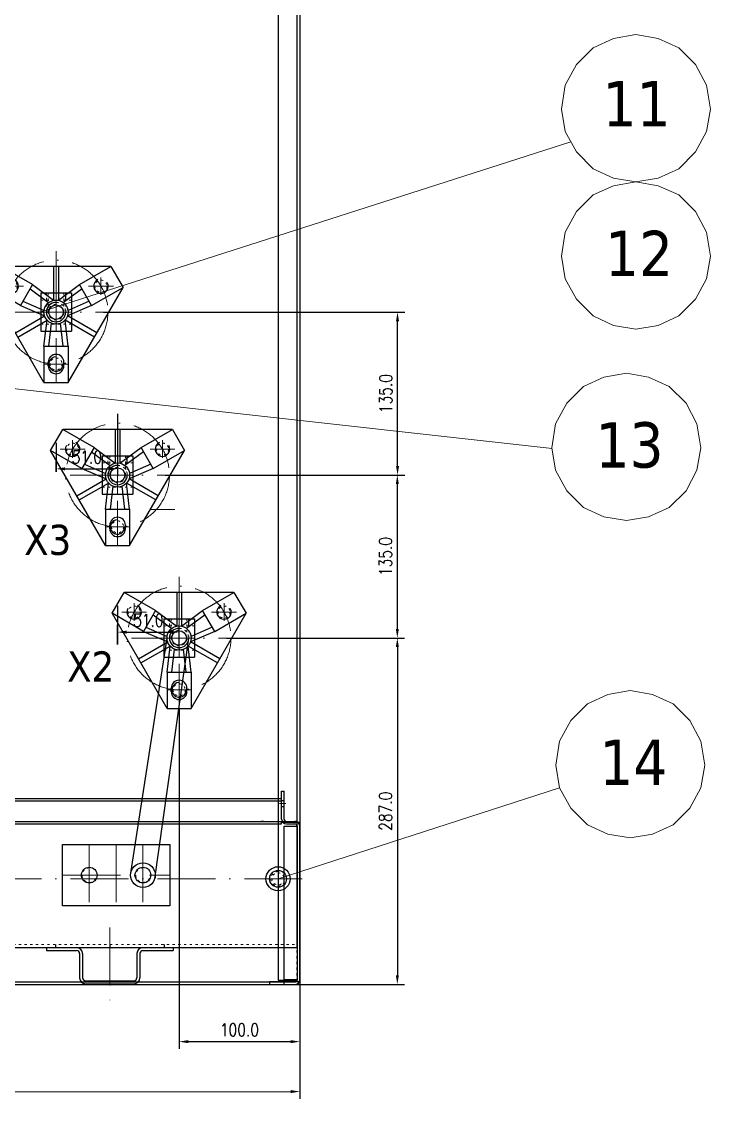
# Model space of a CAD drawing. Header units: millimetres. Extents: x 13152 to 35294, y -6229 to 14001.
# Drawn here: x 29197 to 29768, y 11257 to 12150 of the extents above; entities that cross this region are included whole.
import ezdxf

# ---------------------------------------------------------------- set-up
doc = ezdxf.new("R2010")
doc.units = ezdxf.units.MM
doc.header["$LTSCALE"] = 4
doc.linetypes.add('ACAD_ISO03W100', pattern=[1.18, 0.47, -0.71])
doc.linetypes.add('ACAD_ISO10W100', pattern=[18, 12, -3, 0, -3])
doc.layers.add('标注、文本', color=3, linetype='Continuous', lineweight=25)
doc.layers.add('铁心', color=3, linetype='Continuous', lineweight=0)
doc.styles.add('Tahoma$001', font='tahoma.ttf', dxfattribs={"height": 2.159784})
doc.styles.add('TH_GBDIM', font='romans.shx', dxfattribs={"width": 0.8, "bigfont": 'gbcbig.shx'})
doc.dimstyles.new('TH_GBDIM1', dxfattribs={"dimscale": 3, "dimtxt": 3.5, "dimasz": 2.5, "dimexe": 2, "dimexo": 0, "dimgap": 1.5, "dimtad": 1, "dimdec": 1, "dimzin": 0, "dimdsep": 46, "dimtxsty": 'TH_GBDIM', "dimcen": 2.5, "dimclrd": 3, "dimclre": 256, "dimclrt": 2, "dimadec": 0, "dimazin": 0, "dimtfac": 0.714286, "dimtdec": 1, "dimtmove": 0, "dimatfit": 3, "dimfxl": 0, "dimtzin": 0, "dimlwd": -1, "dimlwe": -1, "dimarcsym": 0})

# ---------------------------------------------------------------- blocks, each defined once
blk = doc.blocks.new('*D267')
at = {"layer": 'Defpoints', "color": 0}
for p in [(28512.43, 11355.61), (29427.43, 11356.11), (29427.48, 11263.3)]:
    blk.add_point(p, dxfattribs=at)
at = {"layer": '标注、文本'}
for p, q in [((28512.43, 11355.61), (28512.48, 11256.8)), ((29427.43, 11356.11), (29427.48, 11257.3))]:
    blk.add_line(p, q, dxfattribs=at)
at = {"layer": '标注、文本', "color": 3}
blk.add_line((28519.98, 11262.8), (29419.98, 11263.29), dxfattribs=at)
for points in [[(28519.98, 11264.05), (28519.98, 11261.55), (28512.48, 11262.8)], [(29419.98, 11264.54), (29419.98, 11262.04), (29427.48, 11263.3)]]:
    blk.add_solid(points, dxfattribs=at)
at = {"layer": '标注、文本', "color": 2, "insert": (28969.97, 11272.8), "char_height": 10.5, "attachment_point": 5, "rotation": 0.03131, "style": 'TH_GBDIM'}
blk.add_mtext('915.0', dxfattribs=at)
blk = doc.blocks.new('n123')
at = {"layer": '标注、文本'}
for p, q in [((42775.29, 10967.35), (42800.69, 10967.35)), ((42775.29, 10967.35), (42775.29, 10935.6)), ((42795.99, 10961.47), (42795.99, 10967.35)), ((42800.69, 10967.35), (42800.69, 10935.6)), ((42775.29, 10935.6), (42800.69, 10935.6))]:
    blk.add_line(p, q, dxfattribs=at)
at = {"layer": '标注、文本', "color": 2, "linetype": 'ACAD_ISO03W100', "lineweight": 18}
for p, q in [((42779.99, 10961.47), (42779.99, 10967.35)), ((42781.49, 10951.47), (42781.49, 10967.35)), ((42794.49, 10951.47), (42794.49, 10967.35)), ((42775.29, 10961.47), (42800.69, 10961.47)), ((42779.99, 10951.47), (42779.99, 10961.47)), ((42795.99, 10951.47), (42795.99, 10961.47)), ((42775.29, 10941.47), (42800.69, 10941.47))]:
    blk.add_line(p, q, dxfattribs=at)
at = {"layer": '标注、文本', "color": 1, "linetype": 'ACAD_ISO10W100', "lineweight": 18}
for p, q in [((42787.99, 10967.35), (42787.99, 10935.6)), ((42775.29, 10951.47), (42800.69, 10951.47))]:
    blk.add_line(p, q, dxfattribs=at)
at = {"layer": '标注、文本', "color": 2, "linetype": 'ACAD_ISO03W100', "lineweight": 18}
blk.add_circle((42787.99, 10951.47), 8, dxfattribs=at)
blk.add_arc((42787.99, 10951.47), 6.5, 90, 0, dxfattribs=at)
blk = doc.blocks.new('z123')
at = {"layer": '标注、文本', "color": 1, "linetype": 'ACAD_ISO10W100', "lineweight": 18}
for p, q in [((42445.42, 11148.38), (42445.42, 11039.45)), ((42397.9, 11119.25), (42418.47, 11119.25)), ((42408.18, 11126.55), (42408.18, 11111.95)), ((42472.38, 11119.25), (42492.94, 11119.25)), ((42482.66, 11126.55), (42482.66, 11111.95)), ((42406.05, 11097.75), (42484.8, 11097.75)), ((42435.14, 11054.75), (42455.7, 11054.75))]:
    blk.add_line(p, q, dxfattribs=at)
at = {"layer": '标注、文本'}
for p, q in [((42389.93, 11118.24), (42399.93, 11135.56)), ((42490.91, 11135.56), (42399.93, 11135.56)), ((42425.91, 11120.56), (42399.93, 11135.56)), ((42443.42, 11135.56), (42443.42, 11107.55)), ((42447.42, 11135.56), (42447.42, 11107.55)), ((42464.93, 11120.56), (42490.91, 11135.56)), ((42490.91, 11135.56), (42500.91, 11118.24)), ((42425.91, 11120.56), (42415.91, 11103.24)), ((42425.91, 11120.56), (42443.42, 11107.55)), ((42447.42, 11107.55), (42464.93, 11120.56)), ((42474.93, 11103.24), (42464.93, 11120.56)), ((42435.42, 11039.45), (42389.93, 11118.24)), ((42415.91, 11103.24), (42389.93, 11118.24)), ((42423.9, 11117.08), (42439.28, 11105.64)), ((42466.94, 11117.08), (42451.56, 11105.64)), ((42455.42, 11039.45), (42500.91, 11118.24)), ((42474.93, 11103.24), (42500.91, 11118.24)), ((42415.91, 11103.24), (42435.94, 11094.59)), ((42417.93, 11106.73), (42435.52, 11099.13)), ((42474.93, 11103.24), (42454.91, 11094.59)), ((42472.92, 11106.73), (42455.33, 11099.13)), ((42411.68, 11080.58), (42435.94, 11094.59)), ((42479.17, 11080.58), (42454.91, 11094.59)), ((42413.68, 11077.12), (42437.94, 11091.12)), ((42435.42, 11069.45), (42437.94, 11091.12)), ((42439.45, 11069.45), (42441.66, 11088.49)), ((42451.39, 11069.45), (42449.18, 11088.49)), ((42477.17, 11077.12), (42452.91, 11091.12)), ((42455.42, 11069.45), (42452.91, 11091.12)), ((42435.42, 11069.45), (42455.42, 11069.45)), ((42435.42, 11069.45), (42435.42, 11039.45)), ((42455.42, 11069.45), (42455.42, 11039.45)), ((42438.92, 11053.25), (42438.92, 11056.25)), ((42445.42, 11056.25), (42445.42, 11056.25)), ((42451.92, 11053.25), (42451.92, 11056.25)), ((42435.42, 11039.45), (42455.42, 11039.45))]:
    blk.add_line(p, q, dxfattribs=at)
at = {"layer": '标注、文本', "color": 1, "linetype": 'ACAD_ISO10W100', "lineweight": 18}
blk.add_circle((42445.42, 11097.75), 43, dxfattribs=at)
at = {"layer": '标注、文本', "color": 2, "linetype": 'ACAD_ISO03W100', "lineweight": 18}
for centre in [(42408.18, 11119.25), (42482.66, 11119.25), (42445.42, 11054.75)]:
    blk.add_circle(centre, 5, dxfattribs=at)
at = {"layer": '标注、文本'}
for radius in [10, 6]:
    blk.add_circle((42445.42, 11097.75), radius, dxfattribs=at)
for centre, radius, start, end in [((42408.18, 11119.25), 6, 150, 64.00063), ((42482.66, 11119.25), 6, 115.99937, 30), ((42445.42, 11097.75), 8, 90, 0), ((42445.42, 11056.25), 6.5, 0, 180), ((42445.42, 11054.75), 6, 90, 4.00063), ((42445.42, 11053.25), 6.5, 180, 0)]:
    blk.add_arc(centre, radius, start, end, dxfattribs=at)
blk.add_blockref('n123', (-342.57, 146.28), dxfattribs=at)
blk = doc.blocks.new('*D260')
at = {"layer": 'Defpoints', "color": 0}
for p in [(29327.43, 11580.81), (29427.43, 11580.81), (29427.43, 11304.68)]:
    blk.add_point(p, dxfattribs=at)
at = {"layer": '标注、文本'}
for p, q in [((29327.43, 11580.81), (29327.43, 11298.68)), ((29427.43, 11580.81), (29427.43, 11298.68))]:
    blk.add_line(p, q, dxfattribs=at)
at = {"layer": '标注、文本', "color": 3}
blk.add_line((29334.93, 11304.68), (29419.93, 11304.68), dxfattribs=at)
for points in [[(29334.93, 11305.93), (29334.93, 11303.43), (29327.43, 11304.68)], [(29419.93, 11305.93), (29419.93, 11303.43), (29427.43, 11304.68)]]:
    blk.add_solid(points, dxfattribs=at)
at = {"layer": '标注、文本', "color": 2, "insert": (29377.43, 11314.43), "char_height": 10.5, "attachment_point": 5, "style": 'TH_GBDIM'}
blk.add_mtext('100.0', dxfattribs=at)
blk = doc.blocks.new('*D261')
at = {"layer": 'Defpoints', "color": 0}
for p in [(29276.43, 11824.74), (29225.43, 11776.84), (29276.43, 11779.26)]:
    blk.add_point(p, dxfattribs=at)
at = {"layer": '标注、文本'}
for p, q in [((29276.43, 11824.74), (29276.43, 11773.26)), ((29225.43, 11776.84), (29225.43, 11785.26))]:
    blk.add_line(p, q, dxfattribs=at)
at = {"layer": '标注、文本', "color": 3}
blk.add_line((29232.93, 11779.26), (29268.93, 11779.26), dxfattribs=at)
for points in [[(29232.93, 11780.51), (29232.93, 11778.01), (29225.43, 11779.26)], [(29268.93, 11780.51), (29268.93, 11778.01), (29276.43, 11779.26)]]:
    blk.add_solid(points, dxfattribs=at)
at = {"layer": '标注、文本', "color": 2, "insert": (29250.93, 11789.01), "char_height": 10.5, "attachment_point": 5, "style": 'TH_GBDIM'}
blk.add_mtext('51.0', dxfattribs=at)
blk = doc.blocks.new('*D262')
at = {"layer": 'Defpoints', "color": 0}
for p in [(29327.43, 11643.96), (29276.43, 11633.61), (29327.43, 11633.61)]:
    blk.add_point(p, dxfattribs=at)
at = {"layer": '标注、文本'}
for p, q in [((29276.43, 11633.61), (29276.43, 11649.96)), ((29327.43, 11633.61), (29327.43, 11649.96))]:
    blk.add_line(p, q, dxfattribs=at)
at = {"layer": '标注、文本', "color": 3}
blk.add_line((29283.93, 11643.96), (29319.93, 11643.96), dxfattribs=at)
for points in [[(29283.93, 11645.21), (29283.93, 11642.71), (29276.43, 11643.96)], [(29319.93, 11645.21), (29319.93, 11642.71), (29327.43, 11643.96)]]:
    blk.add_solid(points, dxfattribs=at)
at = {"layer": '标注、文本', "color": 2, "insert": (29301.93, 11653.71), "char_height": 10.5, "attachment_point": 5, "style": 'TH_GBDIM'}
blk.add_mtext('51.0', dxfattribs=at)
blk = doc.blocks.new('*D263')
at = {"layer": 'Defpoints', "color": 0}
for p in [(29366.8, 11639.11), (29366.8, 11352.11), (29508.32, 11352.11)]:
    blk.add_point(p, dxfattribs=at)
at = {"layer": '标注、文本'}
for p, q in [((29366.8, 11639.11), (29514.32, 11639.11)), ((29366.8, 11352.11), (29514.32, 11352.11))]:
    blk.add_line(p, q, dxfattribs=at)
at = {"layer": '标注、文本', "color": 3}
blk.add_line((29508.32, 11631.61), (29508.32, 11359.61), dxfattribs=at)
for points in [[(29507.07, 11631.61), (29509.57, 11631.61), (29508.32, 11639.11)], [(29507.07, 11359.61), (29509.57, 11359.61), (29508.32, 11352.11)]]:
    blk.add_solid(points, dxfattribs=at)
at = {"layer": '标注、文本', "color": 2, "insert": (29498.57, 11495.61), "char_height": 10.5, "attachment_point": 5, "rotation": 90, "style": 'TH_GBDIM'}
blk.add_mtext('287.0', dxfattribs=at)
blk = doc.blocks.new('*D264')
at = {"layer": 'Defpoints', "color": 0}
for p in [(29315.8, 11774.11), (29508.32, 11774.11), (29366.8, 11639.11)]:
    blk.add_point(p, dxfattribs=at)
at = {"layer": '标注、文本'}
for p, q in [((29315.8, 11774.11), (29514.32, 11774.11)), ((29366.8, 11639.11), (29514.32, 11639.11))]:
    blk.add_line(p, q, dxfattribs=at)
at = {"layer": '标注、文本', "color": 3}
blk.add_line((29508.32, 11646.61), (29508.32, 11766.61), dxfattribs=at)
for points in [[(29507.07, 11766.61), (29509.57, 11766.61), (29508.32, 11774.11)], [(29507.07, 11646.61), (29509.57, 11646.61), (29508.32, 11639.11)]]:
    blk.add_solid(points, dxfattribs=at)
at = {"layer": '标注、文本', "color": 2, "insert": (29498.57, 11706.61), "char_height": 10.5, "attachment_point": 5, "rotation": 90, "style": 'TH_GBDIM'}
blk.add_mtext('135.0', dxfattribs=at)
blk = doc.blocks.new('*D265')
at = {"layer": 'Defpoints', "color": 0}
for p in [(29264.8, 11909.11), (29508.48, 11909.11), (29315.8, 11774.11)]:
    blk.add_point(p, dxfattribs=at)
at = {"layer": '标注、文本'}
for p, q in [((29264.8, 11909.11), (29514.48, 11909.11)), ((29315.8, 11774.11), (29514.48, 11774.11))]:
    blk.add_line(p, q, dxfattribs=at)
at = {"layer": '标注、文本', "color": 3}
blk.add_line((29508.48, 11781.61), (29508.48, 11901.61), dxfattribs=at)
for points in [[(29507.23, 11901.61), (29509.73, 11901.61), (29508.48, 11909.11)], [(29507.23, 11781.61), (29509.73, 11781.61), (29508.48, 11774.11)]]:
    blk.add_solid(points, dxfattribs=at)
at = {"layer": '标注、文本', "color": 2, "insert": (29498.73, 11841.61), "char_height": 10.5, "attachment_point": 5, "rotation": 90, "style": 'TH_GBDIM'}
blk.add_mtext('135.0', dxfattribs=at)

msp = doc.modelspace()

# ---------------------------------------------------------------- linework, layer by layer
at = {"layer": '标注、文本'}
for p, q in [((29409.43, 12234.11), (29409.43, 11355.61)), ((29424.93, 12234.61), (29424.93, 11382.61)), ((29427.43, 12234.61), (29427.43, 11355.61)), ((29225.43, 11800.81), (29225.43, 11776.84)), ((29276.43, 11665.81), (29276.43, 11633.61)), ((29287.25, 11442.63), (29317.43, 11639.11)), ((29307.21, 11439.61), (29335.43, 11639.11)), ((29412.43, 11512.11), (29414.43, 11512.11)), ((29412.43, 11489.11), (29412.43, 11512.11)), ((29414.43, 11489.11), (29414.43, 11512.11)), ((28527.43, 11506.11), (29412.43, 11506.11)), ((28527.43, 11504.11), (29412.43, 11504.11)), ((29412.43, 11504.61), (29414.43, 11504.61)), ((29412.43, 11499.61), (29414.43, 11499.61)), ((28522.43, 11487.11), (29417.43, 11487.11)), ((28527.43, 11487.11), (29412.43, 11487.11)), ((28527.43, 11485.11), (29412.43, 11485.11)), ((29397.39, 11487.11), (29395.39, 11487.11)), ((29412.43, 11485.11), (29412.43, 11487.11)), ((29412.43, 11486.61), (29427.43, 11486.61)), ((29416.43, 11487.11), (29423.43, 11487.11)), ((29416.43, 11485.11), (29423.43, 11485.11)), ((29425.39, 11487.11), (29423.39, 11487.11)), ((29414.43, 11356.11), (29414.43, 11483.11)), ((29414.43, 11483.11), (29425.43, 11483.11)), ((29425.43, 11356.11), (29425.43, 11483.11)), ((29427.43, 11356.11), (29427.43, 11483.11)), ((29230.71, 11468.13), (29319.71, 11468.13)), ((29230.71, 11417.13), (29230.71, 11468.13)), ((29319.71, 11468.13), (29319.71, 11417.13)), ((29319.71, 11417.13), (29230.71, 11417.13)), ((28514.93, 11382.61), (29424.93, 11382.61)), ((29217.43, 11382.61), (29242.43, 11382.61)), ((29217.43, 11382.61), (29217.43, 11380.11)), ((29217.43, 11380.11), (29242.43, 11380.11)), ((29224.93, 11385.11), (29224.93, 11382.61)), ((29244.93, 11377.61), (29244.93, 11357.61)), ((29247.43, 11377.61), (29247.43, 11357.61)), ((29269.93, 11385.11), (29269.93, 11382.61)), ((29292.43, 11377.61), (29292.43, 11357.61)), ((29294.93, 11377.61), (29294.93, 11357.61)), ((29297.43, 11382.61), (29322.43, 11382.61)), ((29297.43, 11380.11), (29322.43, 11380.11)), ((29314.93, 11385.11), (29314.93, 11382.61)), ((29322.43, 11382.61), (29322.43, 11380.11)), ((28516.43, 11354.11), (29423.43, 11354.11)), ((28516.43, 11352.11), (29423.43, 11352.11)), ((28537.43, 11352.11), (29402.43, 11352.11)), ((29249.93, 11355.11), (29289.93, 11355.11)), ((29249.93, 11352.61), (29289.93, 11352.61)), ((29402.43, 11354.61), (29423.93, 11354.61)), ((29402.43, 11354.61), (29402.43, 11352.11)), ((29402.43, 11354.61), (29427.28, 11354.61)), ((29402.43, 11352.11), (29423.93, 11352.11)), ((29402.43, 11352.11), (29423.93, 11352.11)), ((29409.43, 11355.61), (29424.93, 11355.61)), ((29414.43, 11356.11), (29425.43, 11356.11)), ((29414.43, 11352.11), (29414.43, 11354.11))]:
    msp.add_line(p, q, dxfattribs=at)
at = {"layer": '标注、文本', "color": 2, "linetype": 'ACAD_ISO03W100', "lineweight": 18}
for p, q in [((29424.93, 12234.61), (29424.93, 11355.61)), ((28514.93, 11385.11), (29424.93, 11385.11))]:
    msp.add_line(p, q, dxfattribs=at)
at = {"layer": '标注、文本', "color": 1, "linetype": 'ACAD_ISO10W100', "lineweight": 18}
for p, q in [((29303.38, 11745.61), (29323.95, 11745.61)), ((29410.52, 11502.11), (29415.84, 11502.11)), ((29252.96, 11468.13), (29252.96, 11417.13)), ((29275.21, 11468.13), (29275.21, 11417.13)), ((29297.46, 11468.13), (29297.46, 11417.13)), ((29409.43, 11419.61), (29409.43, 11459.61)), ((29230.71, 11442.63), (29319.71, 11442.63)), ((28516.43, 11439.61), (29427.43, 11439.61)), ((29389.43, 11439.61), (29429.43, 11439.61)), ((29269.93, 11399.24), (29269.93, 11337.02))]:
    msp.add_line(p, q, dxfattribs=at)
at = {"layer": '标注、文本'}
for centre, radius in [((29252.96, 11442.63), 6.5), ((29297.46, 11442.63), 10.21), ((29297.46, 11442.63), 6.5), ((29409.43, 11439.61), 10), ((29409.43, 11439.61), 7)]:
    msp.add_circle(centre, radius, dxfattribs=at)
at = {"layer": '标注、文本', "color": 2, "linetype": 'ACAD_ISO03W100', "lineweight": 18}
msp.add_circle((29409.43, 11439.61), 5, dxfattribs=at)
at = {"layer": '标注、文本'}
for centre, radius, start, end in [((29416.43, 11489.11), 4, 180, 270), ((29416.43, 11489.11), 2, 180, 270), ((29423.43, 11483.11), 4, 0, 90), ((29423.43, 11483.11), 2, 0, 90), ((29242.43, 11377.61), 5, 0, 90), ((29242.43, 11377.61), 2.5, 0, 90), ((29297.43, 11377.61), 5, 90, 180), ((29297.43, 11377.61), 2.5, 90, 180), ((29249.93, 11357.61), 5, 180, 270), ((29249.93, 11357.61), 2.5, 180, 270), ((29289.93, 11357.61), 5, 270, 0), ((29289.93, 11357.61), 2.5, 270, 0), ((29423.43, 11356.11), 4, 270, 0), ((29423.43, 11356.11), 2, 270, 0), ((29423.93, 11355.61), 3.5, 270, 0), ((29423.93, 11355.61), 1, 270, 0)]:
    msp.add_arc(centre, radius, start, end, dxfattribs=at)
at = {"layer": '标注、文本', "color": 2, "linetype": 'ACAD_ISO03W100', "lineweight": 18}
for centre in [(29252.96, 11442.63), (29297.46, 11442.63), (29409.43, 11439.61)]:
    msp.add_arc(centre, 6, 90, 0, dxfattribs=at)
at = {"layer": '铁心', "lineweight": 13}
for points in [[(29767.86, 12077.32), (29764.54, 12097.2), (29755.51, 12114.37), (29741.65, 12128.22), (29724.49, 12135.75), (29706.11, 12139.06), (29687.44, 12135.75), (29670.57, 12128.22), (29656.72, 12114.37), (29647.38, 12097.2), (29644.37, 12077.32), (29647.38, 12058.65), (29656.72, 12041.78), (29670.57, 12027.92), (29687.44, 12020.09), (29706.11, 12017.08), (29724.49, 12020.09), (29741.65, 12027.92), (29755.51, 12041.78), (29764.54, 12058.65)], [(29767.86, 11955.34), (29764.54, 11975.22), (29755.51, 11992.38), (29741.65, 12006.24), (29724.49, 12013.77), (29706.11, 12017.08), (29687.44, 12013.77), (29670.57, 12006.24), (29656.72, 11992.38), (29647.38, 11975.22), (29644.37, 11955.34), (29647.38, 11936.66), (29656.72, 11919.8), (29670.57, 11905.94), (29687.44, 11898.11), (29706.11, 11895.1), (29724.49, 11898.11), (29741.65, 11905.94), (29755.51, 11919.8), (29764.54, 11936.66)], [(29759.98, 11796.71), (29756.66, 11816.59), (29747.63, 11833.76), (29733.77, 11847.61), (29716.61, 11855.14), (29698.23, 11858.45), (29679.56, 11855.14), (29662.69, 11847.61), (29648.84, 11833.76), (29639.5, 11816.59), (29636.49, 11796.71), (29639.5, 11778.04), (29648.84, 11761.17), (29662.69, 11747.32), (29679.56, 11739.49), (29698.23, 11736.47), (29716.61, 11739.49), (29733.77, 11747.32), (29747.63, 11761.17), (29756.66, 11778.04)], [(29763.19, 11533.75), (29759.87, 11553.63), (29750.84, 11570.8), (29736.98, 11584.65), (29719.81, 11592.18), (29701.44, 11595.49), (29682.77, 11592.18), (29665.9, 11584.65), (29652.05, 11570.8), (29642.71, 11553.63), (29639.7, 11533.75), (29642.71, 11515.08), (29652.05, 11498.21), (29665.9, 11484.35), (29682.77, 11476.52), (29701.44, 11473.51), (29719.81, 11476.52), (29736.98, 11484.35), (29750.84, 11498.21), (29759.87, 11515.08)]]:
    msp.add_lwpolyline(points, close=True, dxfattribs=at)
for points in [[(29209.51, 11908.3), (29652.05, 12050.21), (29652.05, 12050.21)], [(29055.13, 11860.83), (29636.59, 11796.07), (29636.59, 11796.07)], [(29409.43, 11439.61), (29642.71, 11515.08), (29642.71, 11515.08)]]:
    msp.add_lwpolyline(points, dxfattribs=at)

# ---------------------------------------------------------------- block references
at = {"layer": '标注、文本'}
for p in [(-13220, 811.36), (-13169, 676.36), (-13118, 541.36)]:
    msp.add_blockref('z123', p, dxfattribs=at)

# ---------------------------------------------------------------- texts
at = {"layer": '标注、文本', "lineweight": 13, "style": 'Tahoma$001'}
for s, p in [('X3', (29199, 11707.96)), ('X2', (29234.64, 11603.04))]:
    msp.add_text(s, height=25, dxfattribs=at).set_placement(p)
at = {"layer": '铁心', "lineweight": 13, "style": 'Tahoma$001'}
for s, p in [('11', (29678.43, 12062.98)), ('12', (29680.44, 11938.92)), ('13', (29672.55, 11780.29)), ('14', (29675.76, 11517.33))]:
    msp.add_text(s, height=37.589, dxfattribs=at).set_placement(p)

# ---------------------------------------------------------------- dimensions: what is measured, and where the dimension line sits
at = {"layer": '标注、文本'}
for base, p1, p2, picture, middle in [((29508.48, 11909.11), (29315.8, 11774.11), (29264.8, 11909.11), '*D265', (29498.73, 11841.61)), ((29508.32, 11774.11), (29366.8, 11639.11), (29315.8, 11774.11), '*D264', (29498.57, 11706.61)), ((29508.32, 11352.11), (29366.8, 11639.11), (29366.8, 11352.11), '*D263', (29498.57, 11495.61))]:
    dim = msp.add_linear_dim(base=base, p1=p1, p2=p2, angle=90, dimstyle='TH_GBDIM1', dxfattribs=at)
    dim.commit()
    dim.dimension.update_dxf_attribs({"geometry": picture, "text_midpoint": middle})
for base, p1, p2, picture, middle in [((29276.43, 11779.26), (29225.43, 11776.84), (29276.43, 11824.74), '*D261', (29250.93, 11789.01)), ((29327.43, 11643.96), (29276.43, 11633.61), (29327.43, 11633.61), '*D262', (29301.93, 11653.71)), ((29427.43, 11304.68), (29327.43, 11580.81), (29427.43, 11580.81), '*D260', (29377.43, 11314.43))]:
    dim = msp.add_linear_dim(base=base, p1=p1, p2=p2, dimstyle='TH_GBDIM1', dxfattribs=at)
    dim.commit()
    dim.dimension.update_dxf_attribs({"geometry": picture, "text_midpoint": middle})
dim = msp.add_aligned_dim(p1=(28512.43, 11355.61), p2=(29427.43, 11356.11), distance=-92.82, dimstyle='TH_GBDIM1', dxfattribs=at)
dim.commit()
dim.dimension.update_dxf_attribs({"geometry": '*D267', "text_midpoint": (28969.97, 11272.8)})

doc.saveas('drawing.dxf')
